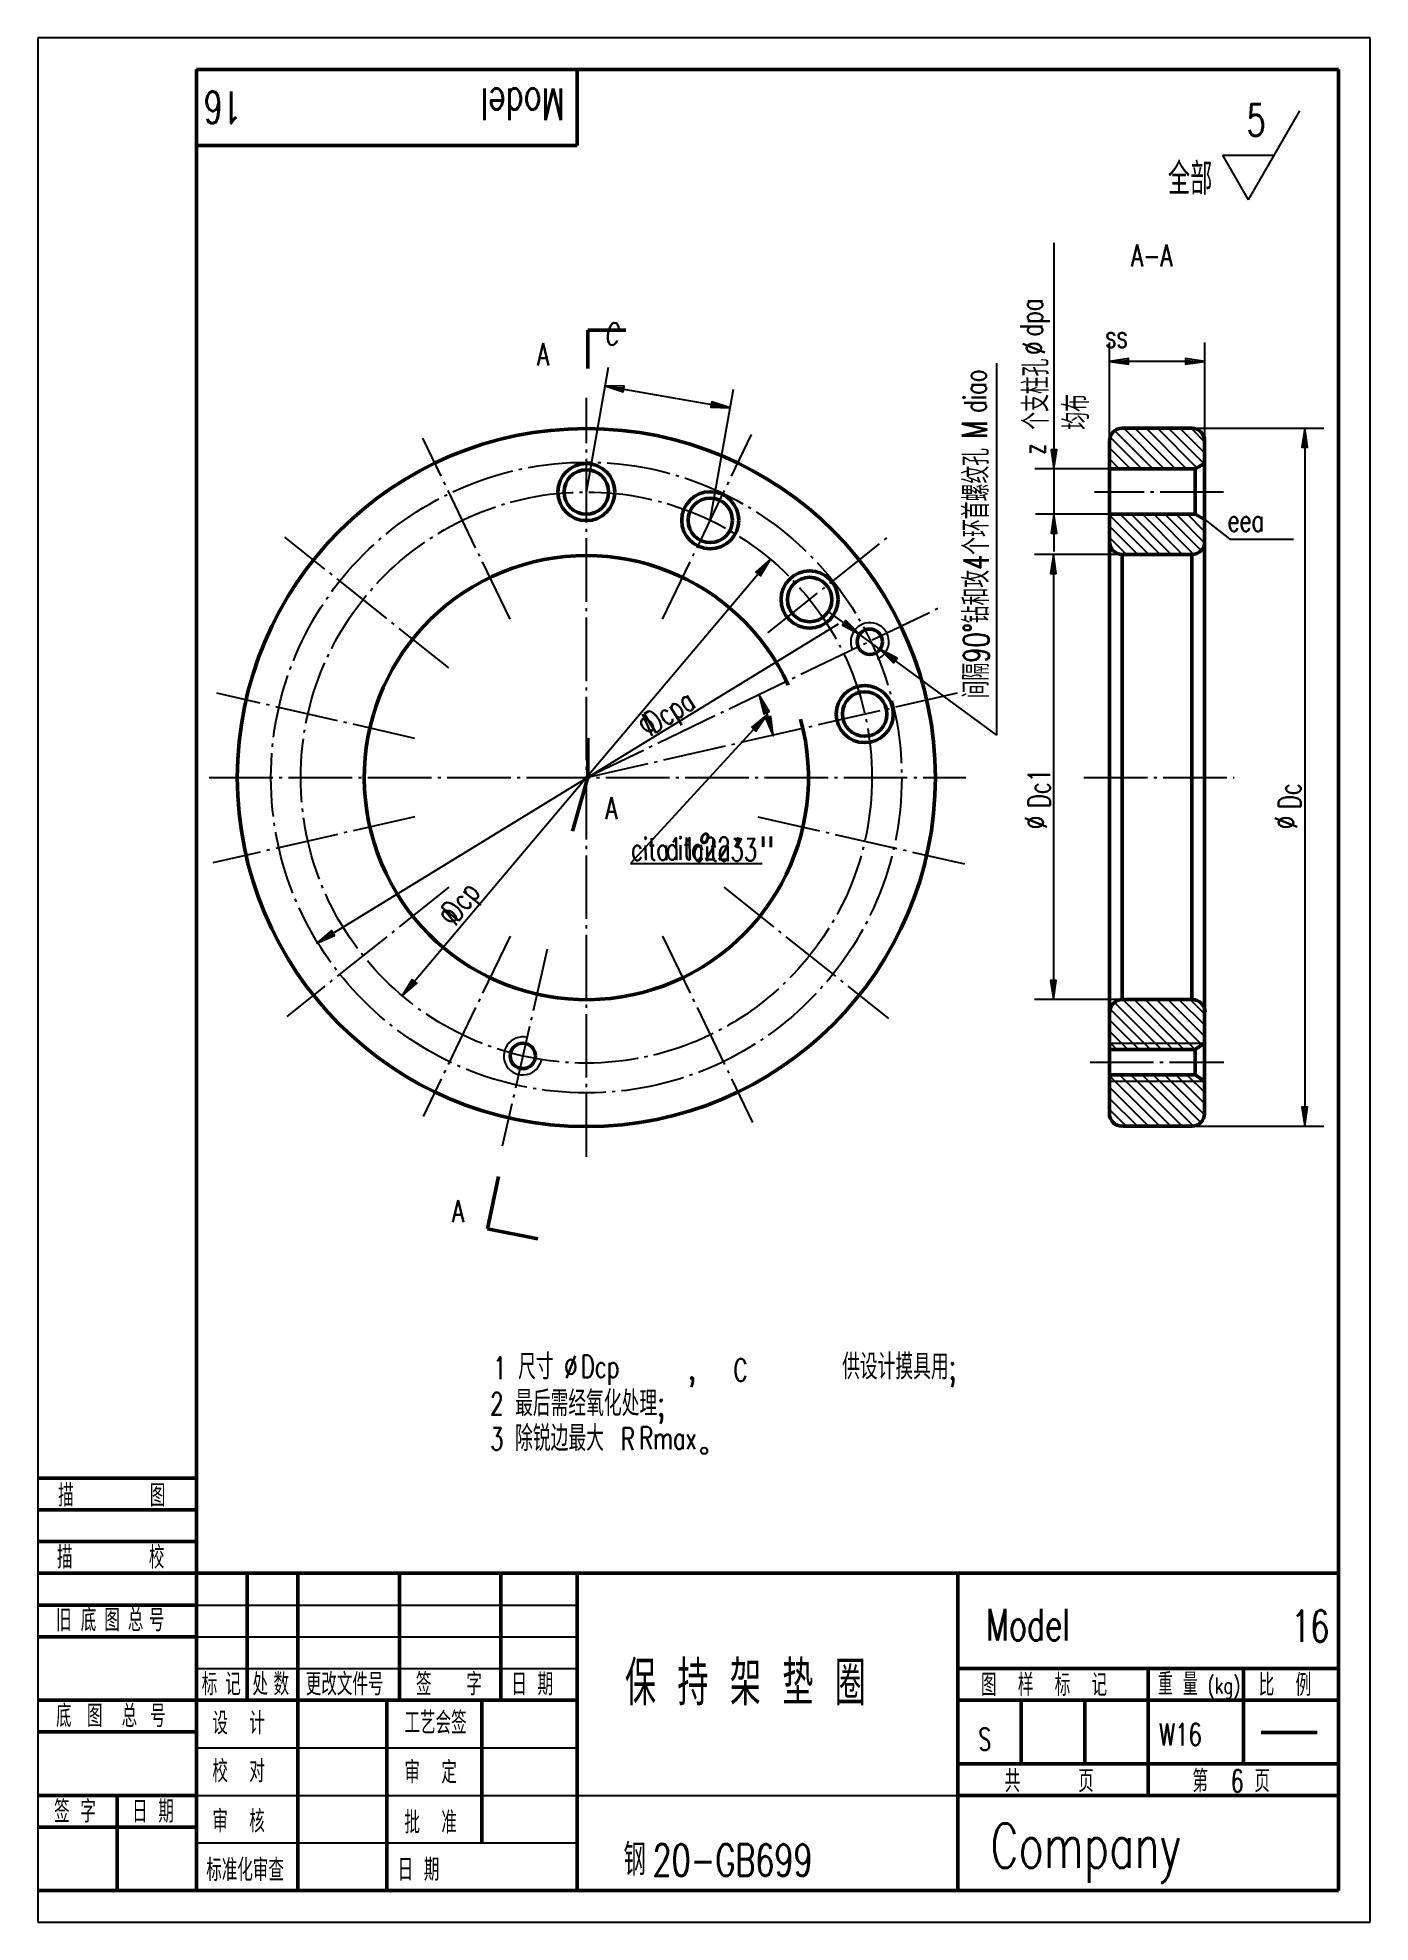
# Model space of a CAD drawing. Extents: x 0 to 210, y 0 to 297.
import ezdxf
from ezdxf.enums import TextEntityAlignment as Align

# ---------------------------------------------------------------- set-up
doc = ezdxf.new("R2010")
doc.units = 0
doc.header["$MEASUREMENT"] = 0
doc.linetypes.add('CENTER', pattern=[12.5, 10, -1, 0.5, -1])
doc.layers.get('0').update_dxf_attribs({"color": 6, "linetype": 'CONTINUOUS'})
doc.layers.get('DEFPOINTS').update_dxf_attribs({"linetype": 'CONTINUOUS'})
doc.layers.add('1', color=2, linetype='CONTINUOUS', lineweight=50)
for name, color, linetype in [('2', 6, 'CONTINUOUS'), ('3', 7, 'CENTER'), ('6', 10, 'CONTINUOUS')]:
    doc.layers.add(name, color=color, linetype=linetype)
doc.styles.add('HZ', font='SIMPLEX', dxfattribs={"width": 0.7, "bigfont": 'HZTXT'})
doc.dimstyles.get("Standard").update_dxf_attribs({"dimtxt": 0.18, "dimasz": 0.18, "dimexe": 0.18, "dimexo": 0.0625, "dimgap": 0.09, "dimtad": 0, "dimtih": 1, "dimtoh": 1, "dimdec": 4, "dimzin": 0, "dimdsep": 46, "dimtxsty": 'Standard', "dimcen": 0.09, "dimadec": 0, "dimazin": 0, "dimtfac": 1, "dimtdec": 4, "dimtofl": 0, "dimtmove": 0, "dimatfit": 3, "dimfxl": 0, "dimtolj": 1, "dimtzin": 0, "dimarcsym": 0})

# ---------------------------------------------------------------- blocks, each defined once
blk = doc.blocks.new('BLK', base_point=(1, 0))
for points in [[(0, 0), (1, 0), (0, 0.15), (0, -0.15), (1, 0)], [(0, 0.07), (0.5, 0), (0, -0.07)]]:
    blk.add_lwpolyline(points)
blk = doc.blocks.new('*D4')
at = {"color": 0, "linetype": 'ByBlock'}
for p, q in [((86.46, 225.4), (89.93, 245.1)), ((92.37, 241.62), (106.16, 239.19)), ((105.98, 220.94), (109.63, 241.63))]:
    blk.add_line(p, q, dxfattribs=at)
at = {"layer": 'DEFPOINTS', "color": 0, "linetype": 'ByBlock'}
for p in [(109.11, 238.67), (86.46, 225.4), (105.98, 220.94)]:
    blk.add_point(p, dxfattribs=at)
at = {"color": 0, "linetype": 'ByBlock', "xscale": 3, "yscale": 3, "zscale": 3}
for p, rotation in [((89.41, 242.15), 530), ((109.11, 238.67), 350.0000000000001)]:
    blk.add_blockref('BLK', p, dxfattribs=dict(at, rotation=rotation))
blk = doc.blocks.new('*D1')
at = {"color": 0, "linetype": 'ByBlock'}
for p, q in [((173.94, 215.57), (160.07, 215.57)), ((163.07, 212.57), (163.07, 148.42)), ((174.24, 145.42), (160.07, 145.42))]:
    blk.add_line(p, q, dxfattribs=at)
at = {"layer": 'DEFPOINTS', "color": 0, "linetype": 'ByBlock'}
for p in [(173.94, 215.57), (163.07, 145.42), (174.24, 145.42)]:
    blk.add_point(p, dxfattribs=at)
at = {"color": 0, "linetype": 'ByBlock', "xscale": 3, "yscale": 3, "zscale": 3}
for p, rotation in [((163.07, 215.57), 90), ((163.07, 145.42), 270)]:
    blk.add_blockref('BLK', p, dxfattribs=dict(at, rotation=rotation))
blk = doc.blocks.new('*D2')
at = {"color": 0, "linetype": 'ByBlock'}
for p, q in [((186.91, 235.45), (207.67, 235.45)), ((204.67, 232.45), (204.67, 128.46)), ((186.88, 125.46), (207.67, 125.46))]:
    blk.add_line(p, q, dxfattribs=at)
at = {"layer": 'DEFPOINTS', "color": 0, "linetype": 'ByBlock'}
for p in [(186.91, 235.45), (186.88, 125.46), (204.67, 125.46)]:
    blk.add_point(p, dxfattribs=at)
at = {"color": 0, "linetype": 'ByBlock', "xscale": 3, "yscale": 3, "zscale": 3}
for p, rotation in [((204.67, 235.45), 90), ((204.67, 125.46), 270)]:
    blk.add_blockref('BLK', p, dxfattribs=dict(at, rotation=rotation))
blk = doc.blocks.new('*D3')
at = {"color": 0, "linetype": 'ByBlock'}
for p, q in [((168.9, 233.43), (168.9, 248.99)), ((183.9, 233.5), (183.9, 248.99)), ((180.9, 245.99), (171.9, 245.99))]:
    blk.add_line(p, q, dxfattribs=at)
at = {"layer": 'DEFPOINTS', "color": 0, "linetype": 'ByBlock'}
for p in [(168.9, 245.99), (168.9, 233.43), (183.9, 233.5)]:
    blk.add_point(p, dxfattribs=at)
at = {"color": 0, "linetype": 'ByBlock', "xscale": 3, "yscale": 3, "zscale": 3, "rotation": 180}
blk.add_blockref('BLK', (168.9, 245.99), dxfattribs=at)
at = {"color": 0, "linetype": 'ByBlock', "xscale": 3, "yscale": 3, "zscale": 3}
blk.add_blockref('BLK', (183.9, 245.99), dxfattribs=at)
blk = doc.blocks.new('*X5')
at = {"color": 0}
for p, q in [((176.83, 125.46), (168.96, 133.33)), ((175.06, 125.46), (168.96, 131.56)), ((178.59, 125.46), (170.5, 133.55)), ((180.36, 125.46), (172.27, 133.55)), ((182.12, 125.48), (174.04, 133.55)), ((183.3, 126.06), (175.8, 133.55)), ((183.87, 127.26), (177.57, 133.55)), ((183.91, 128.99), (179.34, 133.55)), ((183.91, 130.75), (181.11, 133.55)), ((183.91, 132.52), (183.83, 132.6)), ((173.29, 125.46), (168.96, 129.79)), ((171.52, 125.46), (168.96, 128.03))]:
    blk.add_line(p, q, dxfattribs=at)
blk = doc.blocks.new('*X6')
at = {"color": 0}
for p, q in [((175.34, 137.55), (169.01, 143.88)), ((177.11, 137.55), (169.69, 144.97)), ((178.88, 137.55), (171.01, 145.42)), ((180.64, 137.55), (172.77, 145.42)), ((182.4, 137.56), (174.54, 145.42)), ((183.47, 138.27), (176.31, 145.42)), ((183.91, 139.59), (178.08, 145.42)), ((183.91, 141.36), (179.84, 145.42)), ((183.91, 143.13), (181.61, 145.42)), ((173.57, 137.55), (168.96, 142.17)), ((171.8, 137.55), (168.96, 140.4)), ((170.04, 137.55), (168.96, 138.63))]:
    blk.add_line(p, q, dxfattribs=at)
blk = doc.blocks.new('*X7')
at = {"color": 0}
for p, q in [((175.1, 215.57), (168.9, 221.78)), ((173.34, 215.57), (168.9, 220.01)), ((176.87, 215.57), (170.51, 221.94)), ((178.64, 215.57), (172.28, 221.94)), ((180.41, 215.57), (174.04, 221.94)), ((182.16, 215.59), (175.81, 221.94)), ((183.33, 216.18), (177.58, 221.94)), ((183.89, 217.39), (179.35, 221.94)), ((183.88, 219.17), (181.12, 221.94)), ((183.88, 220.94), (183.56, 221.26)), ((171.57, 215.57), (168.9, 218.24))]:
    blk.add_line(p, q, dxfattribs=at)
blk = doc.blocks.new('*X8')
at = {"color": 0}
for p, q in [((175.75, 229.07), (169.75, 235.07)), ((177.52, 229.07), (171.14, 235.45)), ((179.29, 229.07), (172.91, 235.45)), ((181.06, 229.07), (174.68, 235.45)), ((182.67, 229.22), (176.44, 235.45)), ((183.78, 229.87), (178.21, 235.45)), ((183.97, 231.46), (179.98, 235.45)), ((183.97, 233.22), (181.75, 235.45)), ((172.22, 229.07), (168.9, 232.39)), ((173.99, 229.07), (169, 234.05)), ((170.45, 229.07), (168.9, 230.62))]:
    blk.add_line(p, q, dxfattribs=at)

msp = doc.modelspace()

# ---------------------------------------------------------------- linework, layer by layer
for p, q in [((112.84399, 188.02493), (93.43714, 166.83697)), ((93.43714, 166.83697), (114.16316, 166.83697))]:
    msp.add_line(p, q)
at = {"layer": '1'}
for p, q in [((25, 292), (25, 5)), ((205, 292), (25, 292)), ((85, 280), (85, 292)), ((205, 5), (205, 292)), ((25, 280), (85, 280)), ((86.66885, 244.88264), (86.66885, 250.88264)), ((86.66885, 250.88264), (92.66885, 250.88264)), ((181.89047, 235.44621), (170.89047, 235.44621)), ((168.89597, 233.42667), (168.89597, 127.22198)), ((183.89597, 127.46243), (183.89597, 233.49815)), ((182.39597, 229.06505), (168.89597, 229.06505)), ((182.39597, 229.06505), (183.90668, 229.94578)), ((182.39597, 221.93578), (182.39597, 229.06505)), ((182.39597, 221.93578), (168.89597, 221.93578)), ((182.39597, 221.93578), (183.99007, 221.00643)), ((170.89597, 215.57302), (170.89597, 145.42384)), ((181.89477, 215.5725), (170.89597, 215.5725)), ((181.89597, 215.5725), (181.89597, 145.42476)), ((86.66885, 186.6198), (86.66885, 180.45395)), ((86.66885, 180.45395), (84.28198, 171.92899)), ((170.89597, 145.42476), (181.95661, 145.42476)), ((168.89597, 137.55499), (182.39597, 137.55499)), ((182.39597, 137.55499), (183.89597, 138.55499)), ((182.39597, 133.55499), (182.39597, 137.55499)), ((168.89597, 133.55499), (182.39597, 133.55499)), ((182.39597, 133.55499), (183.89597, 132.55499)), ((170.95426, 125.46169), (181.88156, 125.46169)), ((72.6028, 117.50864), (70.86144, 109.26963)), ((70.86144, 109.26963), (78.79237, 107.70277)), ((0, 70), (25, 70)), ((0, 65), (25, 65)), ((0, 60), (25, 60)), ((0, 55), (25, 55)), ((25, 55), (205, 55)), ((33, 55), (33, 35)), ((41, 55), (41, 5)), ((57, 55), (57, 35)), ((73, 55), (73, 35)), ((85, 55), (85, 5)), ((145, 55), (145, 5)), ((0, 50), (25, 50)), ((0, 45), (25, 45)), ((145, 40), (205, 40)), ((175, 40), (175, 20)), ((190, 40), (190, 25)), ((0, 35), (25, 35)), ((25, 35), (85, 35)), ((55, 35), (55, 5)), ((70, 35), (70, 12.5)), ((145, 35), (205, 35)), ((155, 35), (155, 25)), ((165, 35), (165, 25)), ((0, 30), (25, 30)), ((192.82643, 29.93566), (201.63835, 29.93566)), ((145, 25), (205, 25)), ((0, 20), (25, 20)), ((12.5, 20), (12.5, 5)), ((145, 20), (205, 20)), ((0, 15), (25, 15)), ((0, 5), (205, 5))]:
    msp.add_line(p, q, dxfattribs=at)
for centre, radius in [((86.45868, 180.40033), 55), ((86.45868, 225.40033), 4.5), ((86.45868, 225.40033), 3.5), ((105.98345, 220.94393), 4.5), ((105.98345, 220.94393), 3.5), ((121.6411, 208.45737), 4.5), ((121.6411, 208.45737), 3.5), ((131.1227, 201.80679), 2), ((130.33044, 190.41378), 4.5), ((130.33044, 190.41378), 3.5), ((76.44524, 136.52858), 2)]:
    msp.add_circle(centre, radius, dxfattribs=at)
for centre, radius, start, end in [((170.91158, 233.44621), 2, 90, 180), ((181.89047, 233.44621), 2, 0, 90), ((170.89477, 217.5725), 2, 180, 270), ((181.89763, 217.5725), 2, 270, 0), ((86.45868, 180.40033), 35, 24.6101461, 15.2341908), ((170.95661, 143.42476), 2, 90, 180), ((181.95661, 143.42476), 2, 0, 90), ((170.88156, 127.46169), 2, 180, 270), ((181.88156, 127.46169), 2, 270, 0)]:
    msp.add_arc(centre, radius, start, end, dxfattribs=at)
at = {"layer": '2'}
for p, q in [((0, 297), (0, 0)), ((210, 297), (0, 297)), ((210, 0), (210, 297)), ((190.78964, 271.47208), (198.87254, 285.47208)), ((190.78964, 271.47208), (186.74818, 278.47208)), ((186.74818, 278.47208), (194.83109, 278.47208)), ((151.15081, 187.08142), (151.15081, 245.6919)), ((168.89597, 221.93578), (157.2173, 221.93578)), ((183.99007, 221.00643), (187.87621, 217.96508)), ((187.87621, 217.96508), (197.87621, 217.96508)), ((151.15081, 187.08142), (124.67731, 206.54567)), ((168.89597, 138.55499), (183.89597, 138.55499)), ((168.89597, 132.55499), (183.89597, 132.55499)), ((25, 50), (85, 50)), ((25, 45), (85, 45)), ((25, 40), (85, 40)), ((25, 27.5), (85, 27.5)), ((25, 20), (85, 20)), ((85, 20), (145, 20)), ((25, 12.5), (85, 12.5)), ((0, 0), (210, 0))]:
    msp.add_line(p, q, dxfattribs=at)
at = {"layer": '2', "linetype": 'ByBlock'}
for p, q in [((160.13311, 264.68718), (160.13311, 216.00643)), ((168.89597, 229.06505), (157.13311, 229.06505)), ((59.37942, 148.29561), (115.47219, 214.79825)), ((46.55119, 155.89565), (126.21771, 204.62832))]:
    msp.add_line(p, q, dxfattribs=at)
at = {"layer": '2'}
msp.add_circle((105.01954, 74.30218), 0.5, dxfattribs=at)
for centre, start, end in [((131.1227, 201.80679), 293.8040725, 205.7142857), ((76.44524, 136.52858), 77.1428571, 349.0530703)]:
    msp.add_arc(centre, 3, start, end, dxfattribs=at)
at = {"layer": '2', "linetype": 'ByBlock'}
msp.add_arc((86.38445, 180.26199), 30.30021, 18.5322734, 20.0391551, dxfattribs=at)
at = {"layer": '3'}
for p, q in [((86.45868, 120.61837), (86.45868, 240.23591)), ((74.435, 205.36777), (60.69267, 233.90401)), ((98.48237, 205.36777), (112.50062, 234.47698)), ((186.86762, 225.40212), (166.55283, 225.40212)), ((64.79276, 197.67834), (38.97175, 218.2699)), ((115.05896, 203.20829), (133.84468, 218.1894)), ((86.45868, 180.40033), (142.09728, 207.19447)), ((59.44171, 186.56678), (28.22479, 193.69184)), ((86.45868, 180.40033), (145.75666, 193.93471)), ((27.04202, 180.40033), (146.26565, 180.40033)), ((164.87341, 180.40033), (188.56201, 180.40033)), ((59.44171, 174.23389), (27.59992, 166.9662)), ((113.47566, 174.23389), (146.05941, 166.79686)), ((64.79276, 163.12233), (39.27667, 142.77393)), ((108.12461, 163.12233), (134.09429, 142.4122)), ((74.435, 155.4329), (60.7276, 126.96919)), ((98.48237, 155.4329), (112.64091, 126.03239)), ((80.29224, 153.38336), (73.20592, 122.33617)), ((165.84917, 135.55499), (186.89597, 135.55499))]:
    msp.add_line(p, q, dxfattribs=at)
for radius in [49.69483, 45]:
    msp.add_circle((86.45868, 180.40033), radius, dxfattribs=at)

# ---------------------------------------------------------------- block references
at = {"color": 0, "linetype": 'ByBlock', "xscale": 3, "yscale": 3, "zscale": 3}
for p, rotation in [((113.68399, 193.40875), 112.8767204205577), ((115.92496, 187.00442), 285.6947081508707), ((43.99202, 154.33019), 211.4544717413304)]:
    msp.add_blockref('BLK', p, dxfattribs=dict(at, rotation=rotation))
at = {"xscale": 3, "yscale": 3, "zscale": 3, "rotation": 47.51225942800946}
msp.add_blockref('BLK', (114.87028, 190.2372), dxfattribs=at)
at = {"layer": '2'}
for name in ['*X8', '*X7', '*X6', '*X5']:
    msp.add_blockref(name, (0, 0), dxfattribs=at)
at = {"layer": '2', "linetype": 'ByBlock', "xscale": 3, "yscale": 3, "zscale": 3}
for p, rotation in [((160.13311, 229.06505), 270), ((160.13311, 221.93578), 90), ((115.47219, 214.79825), 49.85348041439205), ((57.44518, 146.00242), 229.8534804143921)]:
    msp.add_blockref('BLK', p, dxfattribs=dict(at, rotation=rotation))
at = {"layer": '2', "xscale": 3, "yscale": 3, "zscale": 3}
for p, rotation in [((129.51135, 202.99151), 323.6753632236694), ((132.73405, 200.62207), 143.6753632236693)]:
    msp.add_blockref('BLK', p, dxfattribs=dict(at, rotation=rotation))

# ---------------------------------------------------------------- texts
at = {"style": 'HZ', "width": 0.7}
for s, rotation, p in [('%%d', 341.0935069, (102.87929, 167.06905)), ("'", 350.5449926, (108.74207, 166.01269)), ('"', 358.6657442, (113.63238, 166.14159))]:
    msp.add_text(s, height=5, rotation=rotation, dxfattribs=at).set_placement(p)
at = {"layer": '2', "style": 'HZ', "width": 0.7}
for s, height, rotation, p in [('16', 5, 180, (32.15822, 288.52426)), ('%%c', 3.5, 90, (158.73375, 247.02351)), ('个支柱孔', 4, 90, (159.30211, 235.23174)), ('均布', 4, 90, (165.67246, 235.23174)), ('M', 4, 90, (149.62197, 233.82242)), ('间隔90%%d钻和攻4个环首螺纹孔', 4, 90, (149.89535, 192.88284)), ('%%c', 3.5, 45.1869607, (96.55862, 186.69863)), ('%%c', 3.5, 90, (159.03894, 172.25147)), ('%%c', 3.5, 90, (198.4599, 172.25147)), ('%%c', 3.5, 60, (65.86431, 156.8018))]:
    msp.add_text(s, height=height, rotation=rotation, dxfattribs=at).set_placement(p)
at = {"layer": '2', "style": 'HZ'}
for s, height, width, p in [('5', 5, 0.7, (190.51462, 281.52282)), ('全部', 5, 0.7, (178.10272, 272.26449)), ('A-A', 3.5, 0.7, (172.32033, 260.91636)), ('A', 3.5, 0.7, (78.7126, 245.34731)), ('A', 3.5, 0.7, (89.46104, 173.82342)), ('A', 3.5, 0.7, (65.29206, 110.32408)), ('1', 3.5, 0.7, (71.75635, 85.60705)), ('  尺寸          ,           供设计摸具用;', 4, 0.7, (71.86144, 85.55344)), ('%%c', 3.5, 0.7, (82.95869, 85.77783)), ('2', 3.5, 0.7, (71.28186, 79.97211)), ('  最后需经氧化处理;', 4, 0.7, (71.38694, 79.76682)), ('3', 3.5, 0.7, (71.28186, 74.43178)), ('  除锐边最大  ', 4, 0.7, (71.38694, 74.26682)), ('R', 3.5, 0.7, (91.89102, 74.42259)), ('描', 3.5, 0.7, (3.22753, 65.50101)), ('图', 3.5, 0.7, (17.66888, 65.50101)), ('描', 3.5, 0.7, (3.03238, 55.74288)), ('校', 3.5, 0.7, (17.51876, 55.74288)), ('旧', 3.5, 0.7, (2.88226, 45.85964)), ('底', 3.5, 0.7, (6.78533, 45.85964)), ('图', 3.5, 0.7, (10.49324, 45.85964)), ('总', 3.5, 0.7, (14.20115, 45.85964)), ('号', 3.5, 0.7, (17.51876, 45.85964)), ('16', 5, 0.7, (197.53458, 44.17946)), ('保 持 架 垫 圈', 7, 0.7, (92.54768, 34.18921)), ('标', 3.5, 0.7, (25.8503, 35.76194)), ('记', 3.5, 0.7, (29.55821, 35.76194)), ('处', 3.5, 0.7, (33.85158, 35.76194)), ('数', 3.5, 0.7, (37.16919, 35.76194)), ('更改文件号', 3.5, 0.7, (42.24318, 35.76194)), ('签   字', 3.5, 0.7, (59.61182, 35.76194)), ('日 期', 3.5, 0.7, (74.63862, 35.76194)), ('图  样  标  记', 3.5, 0.7, (148.64674, 35.65471)), ('重 量', 3.5, 0.666, (176.52363, 35.77982)), ('比  例', 3.5, 0.7, (192.42112, 35.65471)), ('底', 3.5, 0.7, (2.88226, 30.75777)), ('图', 3.5, 0.7, (7.7611, 30.75777)), ('总', 3.5, 0.7, (13.22539, 30.75777)), ('号', 3.5, 0.7, (17.71391, 30.75777)), ('设  计', 3.5, 0.7, (27.53162, 29.61396)), ('工艺会签', 3.5, 0.7, (57.79539, 29.68545)), ('S', 3.5, 0.666, (148.25643, 27.11188)), ('校  对', 3.5, 0.7, (27.53162, 22.05409)), ('审  定', 3.5, 0.7, (57.79539, 21.87537)), ('共     页', 3.5, 0.7, (152.38467, 20.49923)), ('第    页', 3.5, 0.7, (181.97291, 20.49923)), ('6', 3.5, 0.666, (188.025, 20.51386)), ('签 字', 3.5, 0.7, (2.58203, 15.70952)), ('日 期', 3.5, 0.7, (14.87668, 15.70952)), ('审  核', 3.5, 0.7, (27.53162, 14.15465)), ('批  准', 3.5, 0.7, (57.79539, 13.97593)), ('钢', 5, 0.7, (92.33752, 7.36328)), ('20-GB699', 5, 0.7, (96.9011, 7.30966)), ('标准化审查', 3.5, 0.7, (26.55586, 6.48755)), ('日 期', 3.5, 0.7, (56.71454, 6.54117))]:
    msp.add_text(s, height=height, dxfattribs=dict(at, width=width)).set_placement(p)
at = {"layer": '2', "style": 'HZ', "width": 0.761019}
msp.add_text('(kg)', height=2.5, dxfattribs=at).set_placement((184.3748, 36.08364), (189.53885, 36.08364), align=Align.FIT)
at = {"layer": '6', "style": 'HZ', "width": 0.7}
for s, height, rotation, p in [('Model', 5, 180, (83.03596, 289.0168)), ('dpa', 3.5, 90, (158.34929, 249.93083)), ('C', 3.5, 351.0399077, (89.32018, 248.76021)), ('diao', 3.5, 90, (149.47879, 237.865)), ('z', 3.5, 90, (158.78719, 231.27066)), ('Dcpa', 3.5, 32.3302877, (97.08361, 187.23855)), ('Dc1', 3.5, 90, (159.56394, 175.56474)), ('Dc', 3.5, 90, (199.05784, 175.42861)), ('Dcp', 3.5, 51.3757043, (66.12057, 157.48637))]:
    msp.add_text(s, height=height, rotation=rotation, dxfattribs=at).set_placement(p)
for s, height, p in [('ss', 3.5, (168.21856, 248.16323)), ('eea', 3.5, (187.50981, 219.18338)), ('Dcp', 3.5, (85.56975, 85.8538)), ('C', 3.5, (109.6377, 85.29079)), ('Rmax', 3.5, (94.76028, 74.55785)), ('Model', 5, (149.45218, 44.39136)), ('W16', 3.5, (176.72778, 27.84038)), ('Company', 7, (150.14041, 8.56965))]:
    msp.add_text(s, height=height, dxfattribs=at).set_placement(p)
for s, p in [('cita11', (103.69292, 167.42851)), ('cita22', (109.19257, 167.50664)), ('cita33', (113.39616, 167.27807))]:
    msp.add_text(s, height=3.5, rotation=0.500389, dxfattribs=at).set_placement(p, align=Align.RIGHT)

# ---------------------------------------------------------------- dimensions: what is measured, and where the dimension line sits
at = {"layer": '2'}
dim = msp.add_linear_dim(base=(168.89597, 245.99071), p1=(183.89597, 233.49815), p2=(168.89597, 233.42667), text=' ', dimstyle='Standard', dxfattribs=at)
dim.commit()
dim.dimension.update_dxf_attribs({"geometry": '*D3', "text_midpoint": (176.39597, 249.49071)})
dim = msp.add_linear_dim(base=(109.10942, 238.6722), p1=(86.45868, 225.40033), p2=(105.98345, 220.94393), angle=350, text=' ', dimstyle='Standard', dxfattribs=at)
dim.commit()
dim.dimension.update_dxf_attribs({"geometry": '*D4', "text_midpoint": (99.86814, 243.85568)})
for base, p1, p2, picture, middle, set_off in [((199.67074, 125.46169), (181.91158, 235.44621), (181.88156, 125.46169), '*D2', (196.17074, 180.45395), (-5, 0)), ((160.07307, 145.42476), (170.9416, 215.5725), (171.23914, 145.42476), '*D1', (156.57307, 180.49863), (-3, 0))]:
    dim = msp.add_linear_dim(base=base, p1=p1, p2=p2, angle=90, text=' ', dimstyle='Standard', dxfattribs=at)
    dim.commit()
    dim.dimension.update_dxf_attribs({"geometry": picture, "text_midpoint": middle, "insert": set_off})

doc.saveas('drawing.dxf')
